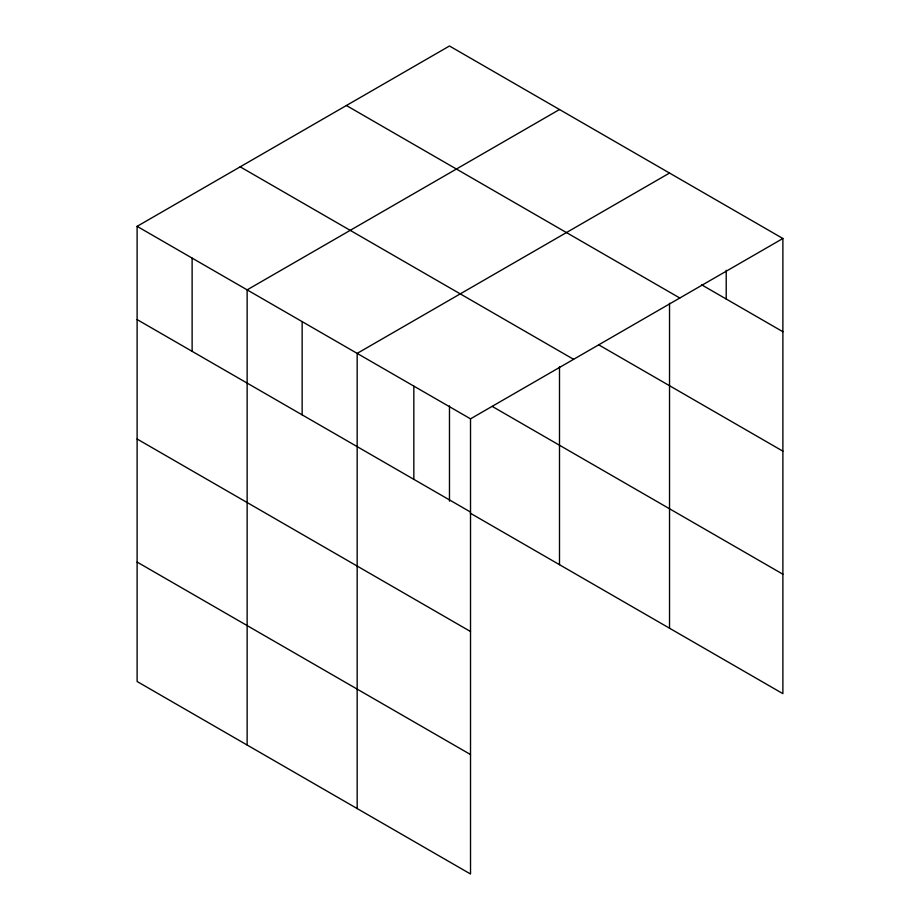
<?xml version="1.0" encoding="UTF-8"?>
<svg xmlns="http://www.w3.org/2000/svg" width="920" height="920" viewBox="0 0 920 920"><rect width="100%" height="100%" fill="white"/><g stroke="black" fill="none" stroke-linecap="round" stroke-linejoin="round"><path stroke-width="1.38" d="M669.53 303.255L669.53 628.21M137.114 226.343L470.522 418.841L470.522 874L137.114 681.501L137.114 226.343L449.477 46L782.885 238.498L782.885 693.657L470.258 513.164M559.498 109.526L247.135 289.869L247.135 745.027M669.53 173.052L357.167 353.395L357.167 808.553M470.522 418.841L782.885 238.498M701.569 284.786L782.885 331.729M346.391 105.512L679.811 298.011M598.621 344.781L782.885 451.168M240.189 166.83L573.608 359.329M492.269 406.433L782.885 574.218M137.114 319.585L470.522 512.072M137.114 439.012L470.522 631.511M137.114 562.074L470.522 754.561M726.213 270.319L726.213 299.011M559.498 366.551L559.498 564.684M449.477 405.904L449.477 501.159M413.839 386.112L413.839 479.354M302.151 321.632L302.151 414.862M192.119 258.106L192.119 351.348"/></g></svg>
